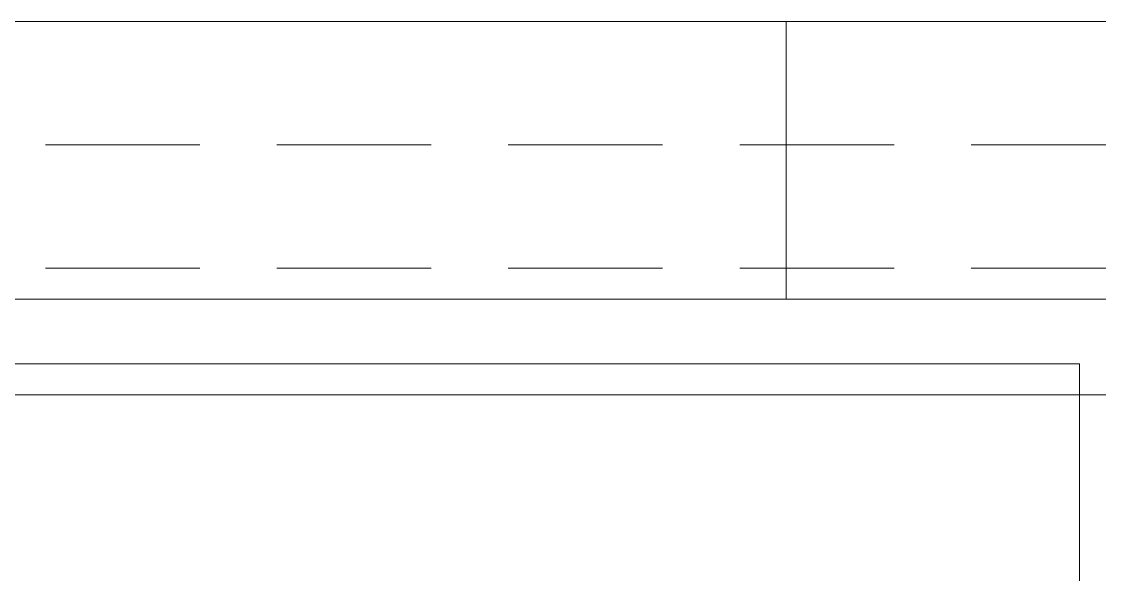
# Model space of a CAD drawing. Header units: metres. Extents: x -17822 to 152406, y -4219 to 19791.
# Drawn here: x 114047.1 to 114221.7, y 3194 to 3283.7 of the extents above; entities that cross this region are included whole.
import ezdxf

# ---------------------------------------------------------------- set-up
doc = ezdxf.new("R2010")
doc.units = ezdxf.units.M
doc.header["$LTSCALE"] = 100
doc.header["$MEASUREMENT"] = 0
doc.linetypes.add('HIDDEN', pattern=[0.375, 0.25, -0.125])
for name, color, linetype, lineweight in [('06A', 9, 'Continuous', 9), ('06B', 9, 'Continuous', 9), ('06D', 9, 'Continuous', 9)]:
    doc.layers.add(name, color=color, linetype=linetype, lineweight=lineweight)

# ---------------------------------------------------------------- blocks, each defined once
blk = doc.blocks.new('p-harpusta-ust')
at = {"layer": '06A'}
for points in [[(-947.46, 2083), (-947.46, 2083), (-902.46, 2083), (-902.46, 460), (-947.46, 460), (-947.46, 2083)], [(-902.46, 1292.5), (-947.46, 1292.5)]]:
    blk.add_lwpolyline(points, dxfattribs=at)
at = {"layer": '06D', "linetype": 'HIDDEN'}
for points in [[(-927.46, 460), (-927.46, 2083)], [(-907.46, 460), (-907.46, 2083)]]:
    blk.add_lwpolyline(points, dxfattribs=at)
blk = doc.blocks.new('pergolecatikati_krtrevizegorunus')
at = {"layer": '06B'}
blk.add_lwpolyline([(-830, 1618), (-830, 3), (-800, 3), (-800, 90), (-30, 90), (-30, 3), (0, 3), (0, 1618), (-30, 1618), (-30, 1550), (-800, 1550), (-800, 1618)], close=True, dxfattribs=at)
blk = doc.blocks.new('p-cati_vw')
at = {"layer": '06D'}
for points in [[(3152, -3675.03), (3152, 54.97), (1705, 54.97), (1705, -1115), (920, -1115), (920, -1520), (45, -1517.03), (45, -3135), (920, -3135), (920, -3575.03), (1705, -3575.03), (1705, -3675.03)], [(555.51, -2510), (555.51, -2260), (55.51, -2260), (55.51, -2510)]]:
    blk.add_lwpolyline(points, close=True, dxfattribs=at)
at = {"layer": '06B', "rotation": 1.082915e-10}
blk.add_blockref('pergolecatikati_krtrevizegorunus', (890.51, -3138), dxfattribs=at)
at = {"layer": '06D', "rotation": 1.082915e-10}
blk.add_blockref('p-harpusta-ust', (947.46, -3600.03), dxfattribs=at)

msp = doc.modelspace()

# ---------------------------------------------------------------- block references
at = {"layer": '06D', "rotation": 269.9999999998917}
msp.add_blockref('p-cati_vw', (116478.49, 3283.68), dxfattribs=at)

doc.saveas('drawing.dxf')
